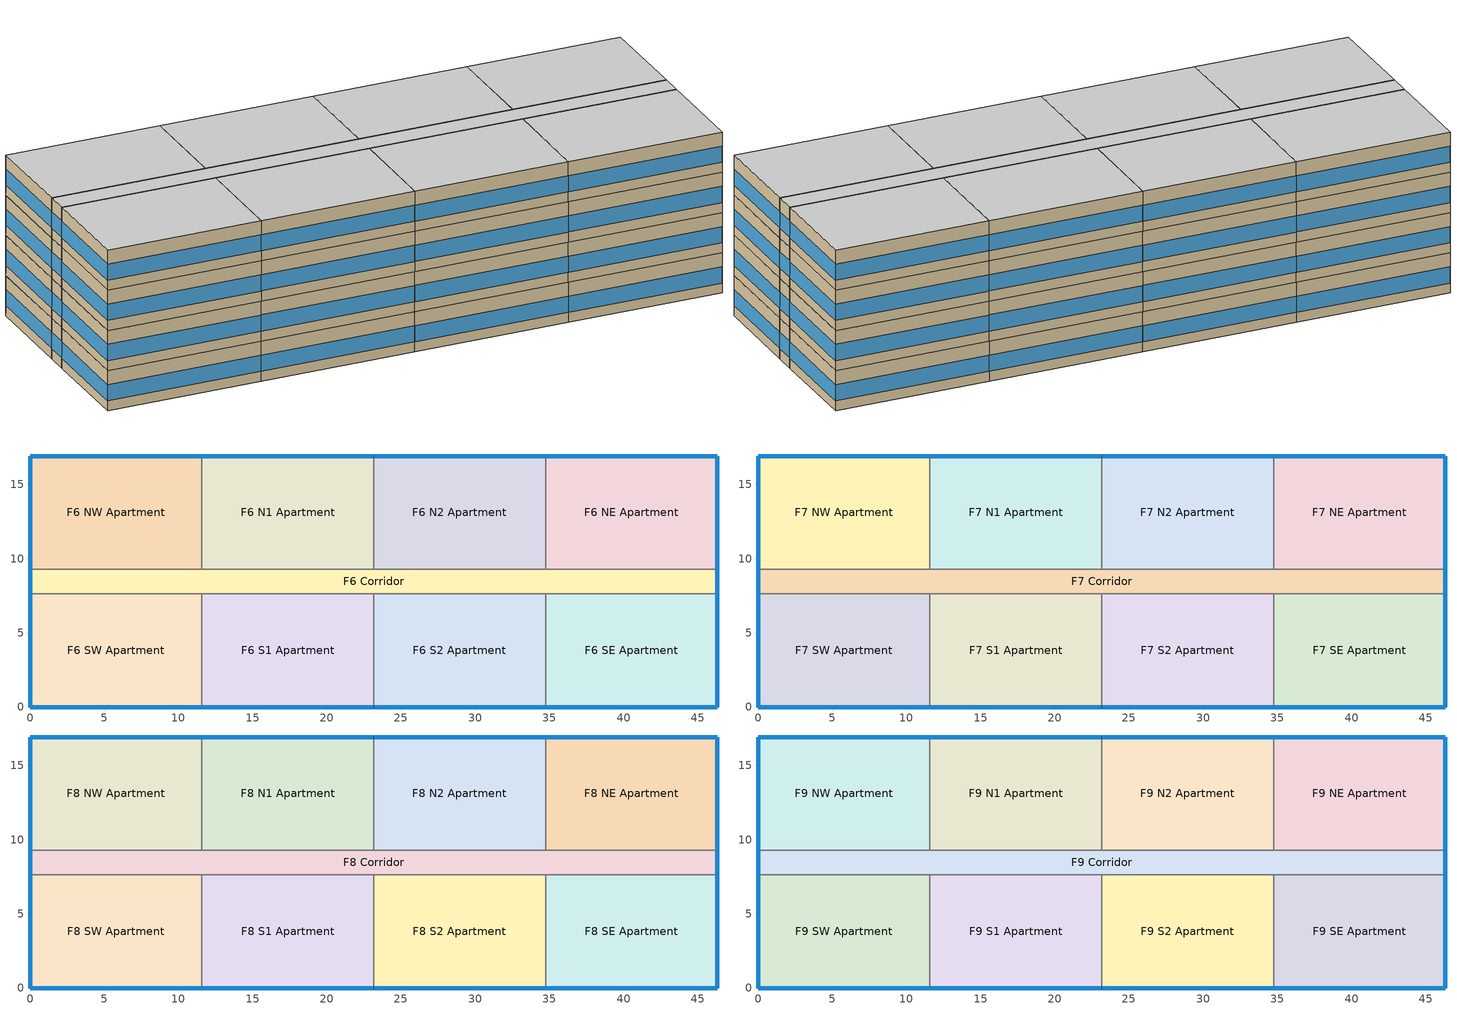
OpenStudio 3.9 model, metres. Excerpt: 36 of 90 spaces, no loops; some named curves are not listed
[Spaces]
F6 S2 Apartment
 floor to M S2 Apartment: 34.75,7.62 34.75,0 23.16,0 23.16,7.62 z15.24
 wall outside: 23.16,0 34.75,0 z15.24:18.29
 wall to F6 Corridor: 34.75,7.62 23.16,7.62 z15.24:18.29
 wall to F6 S1 Apartment: 23.16,7.62 23.16,0 z15.24:18.29
 wall to F6 SE Apartment: 34.75,0 34.75,7.62 z15.24:18.29
 window (BTAP-Ext-FixedWindow:U=0.220 SHGC=0.500): 23.19,0 34.72,0 z16:17.23
F6 NE Apartment
 floor to M NE Apartment: 46.33,16.92 46.33,9.3 34.75,9.3 34.75,16.92 z15.24
 wall outside: 46.33,9.3 46.33,16.92 34.75,16.92 z15.24:18.29
 wall to F6 N2 Apartment: 34.75,16.92 34.75,9.3 z15.24:18.29
 wall to F6 Corridor: 34.75,9.3 46.33,9.3 z15.24:18.29
 window (BTAP-Ext-FixedWindow:U=0.220 SHGC=0.500): 46.33,9.32 46.33,16.89 / 46.3,16.92 34.77,16.92 z16:17.23
F6 S1 Apartment
 floor to M S1 Apartment: 23.16,7.62 23.16,0 11.58,0 11.58,7.62 z15.24
 wall outside: 11.58,0 23.16,0 z15.24:18.29
 wall to F6 SW Apartment: 11.58,7.62 11.58,0 z15.24:18.29
 wall to F6 Corridor: 23.16,7.62 11.58,7.62 z15.24:18.29
 window (BTAP-Ext-FixedWindow:U=0.220 SHGC=0.500): 11.61,0 23.14,0 z16:17.23
F6 Corridor
 floor to M Corridor: 46.33,9.3 46.33,7.62 0,7.62 0,9.3 z15.24
 wall outside: 46.33,7.62 46.33,9.3 / 0,9.3 0,7.62 z15.24:18.29
 wall to F6 N1 Apartment: 23.16,9.3 11.58,9.3 z15.24:18.29
 wall to F6 SE Apartment: 34.75,7.62 46.33,7.62 z15.24:18.29
 wall to F6 SW Apartment: 0,7.62 11.58,7.62 z15.24:18.29
 wall to F6 N2 Apartment: 34.75,9.3 23.16,9.3 z15.24:18.29
 wall to F6 NW Apartment: 11.58,9.3 0,9.3 z15.24:18.29
 window (BTAP-Ext-FixedWindow:U=0.220 SHGC=0.500): 46.33,7.65 46.33,9.27 / 0,9.27 0,7.65 z16:17.26
F6 SE Apartment
 floor to M SE Apartment: 46.33,7.62 46.33,0 34.75,0 34.75,7.62 z15.24
 wall outside: 34.75,0 46.33,0 46.33,7.62 z15.24:18.29
 window (BTAP-Ext-FixedWindow:U=0.220 SHGC=0.500): 46.33,0.03 46.33,7.59 / 34.77,0 46.3,0 z16:17.23
F6 N1 Apartment
 floor to M N1 Apartment: 23.16,16.92 23.16,9.3 11.58,9.3 11.58,16.92 z15.24
 wall outside: 23.16,16.92 11.58,16.92 z15.24:18.29
 wall to F6 N2 Apartment: 23.16,9.3 23.16,16.92 z15.24:18.29
 wall to F6 NW Apartment: 11.58,16.92 11.58,9.3 z15.24:18.29
 window (BTAP-Ext-FixedWindow:U=0.220 SHGC=0.500): 23.14,16.92 11.61,16.92 z16:17.23
F6 NW Apartment
 floor to M NW Apartment: 11.58,16.92 11.58,9.3 0,9.3 0,16.92 z15.24
 wall outside: 11.58,16.92 0,16.92 0,9.3 z15.24:18.29
 window (BTAP-Ext-FixedWindow:U=0.220 SHGC=0.500): 11.56,16.92 0.03,16.92 / 0,16.89 0,9.32 z16:17.23
F6 N2 Apartment
 floor to M N2 Apartment: 34.75,16.92 34.75,9.3 23.16,9.3 23.16,16.92 z15.24
 wall outside: 34.75,16.92 23.16,16.92 z15.24:18.29
 window (BTAP-Ext-FixedWindow:U=0.220 SHGC=0.500): 34.72,16.92 23.19,16.92 z16:17.23
F6 SW Apartment
 floor to M SW Apartment: 11.58,7.62 11.58,0 0,0 0,7.62 z15.24
 wall outside: 0,7.62 0,0 11.58,0 z15.24:18.29
 window (BTAP-Ext-FixedWindow:U=0.220 SHGC=0.500): 0.03,0 11.56,0 / 0,7.59 0,0.03 z16:17.23
F7 SE Apartment
 floor to F6 SE Apartment: 46.33,7.62 46.33,0 34.75,0 34.75,7.62 z18.29
 wall outside: 34.75,0 46.33,0 46.33,7.62 z18.29:21.33
 wall to F7 S2 Apartment: 34.75,7.62 34.75,0 z18.29:21.33
 wall to F7 Corridor: 46.33,7.62 34.75,7.62 z18.29:21.33
 window (BTAP-Ext-FixedWindow:U=0.220 SHGC=0.500): 46.33,0.03 46.33,7.59 z19.05:20.28; 34.77,0 46.3,0 z19.05:20.27
F7 N2 Apartment
 floor to F6 N2 Apartment: 34.75,16.92 34.75,9.3 23.16,9.3 23.16,16.92 z18.29
 wall outside: 34.75,16.92 23.16,16.92 z18.29:21.33
 wall to F7 Corridor: 23.16,9.3 34.75,9.3 z18.29:21.33
 wall to F7 NE Apartment: 34.75,9.3 34.75,16.92 z18.29:21.33
 wall to F7 N1 Apartment: 23.16,16.92 23.16,9.3 z18.29:21.33
 window (BTAP-Ext-FixedWindow:U=0.220 SHGC=0.500): 34.72,16.92 23.19,16.92 z19.05:20.27
F7 NE Apartment
 floor to F6 NE Apartment: 46.33,16.92 46.33,9.3 34.75,9.3 34.75,16.92 z18.29
 wall outside: 46.33,9.3 46.33,16.92 34.75,16.92 z18.29:21.33
 wall to F7 Corridor: 34.75,9.3 46.33,9.3 z18.29:21.33
 window (BTAP-Ext-FixedWindow:U=0.220 SHGC=0.500): 46.33,9.32 46.33,16.89 z19.05:20.28; 46.3,16.92 34.77,16.92 z19.05:20.27
F7 S2 Apartment
 floor to F6 S2 Apartment: 34.75,7.62 34.75,0 23.16,0 23.16,7.62 z18.29
 wall outside: 23.16,0 34.75,0 z18.29:21.33
 wall to F7 Corridor: 34.75,7.62 23.16,7.62 z18.29:21.33
 wall to F7 S1 Apartment: 23.16,7.62 23.16,0 z18.29:21.33
 window (BTAP-Ext-FixedWindow:U=0.220 SHGC=0.500): 23.19,0 34.72,0 z19.05:20.27
F7 NW Apartment
 floor to F6 NW Apartment: 11.58,16.92 11.58,9.3 0,9.3 0,16.92 z18.29
 wall outside: 11.58,16.92 0,16.92 0,9.3 z18.29:21.33
 wall to F7 Corridor: 0,9.3 11.58,9.3 z18.29:21.33
 wall to F7 N1 Apartment: 11.58,9.3 11.58,16.92 z18.29:21.33
 window (BTAP-Ext-FixedWindow:U=0.220 SHGC=0.500): 11.56,16.92 0.03,16.92 z19.05:20.27; 0,16.89 0,9.32 z19.05:20.28
F7 N1 Apartment
 floor to F6 N1 Apartment: 23.16,16.92 23.16,9.3 11.58,9.3 11.58,16.92 z18.29
 wall outside: 23.16,16.92 11.58,16.92 z18.29:21.33
 wall to F7 Corridor: 11.58,9.3 23.16,9.3 z18.29:21.33
 window (BTAP-Ext-FixedWindow:U=0.220 SHGC=0.500): 23.14,16.92 11.61,16.92 z19.05:20.27
F7 S1 Apartment
 floor to F6 S1 Apartment: 23.16,7.62 23.16,0 11.58,0 11.58,7.62 z18.29
 wall outside: 11.58,0 23.16,0 z18.29:21.33
 wall to F7 Corridor: 23.16,7.62 11.58,7.62 z18.29:21.33
 wall to F7 SW Apartment: 11.58,7.62 11.58,0 z18.29:21.33
 window (BTAP-Ext-FixedWindow:U=0.220 SHGC=0.500): 11.61,0 23.14,0 z19.05:20.27
F7 Corridor
 floor to F6 Corridor: 46.33,9.3 46.33,7.62 0,7.62 0,9.3 z18.29
 wall outside: 0,9.3 0,7.62 / 46.33,7.62 46.33,9.3 z18.29:21.33
 wall to F7 SW Apartment: 0,7.62 11.58,7.62 z18.29:21.33
 window (BTAP-Ext-FixedWindow:U=0.220 SHGC=0.500): 46.33,7.65 46.33,9.27 / 0,9.27 0,7.65 z19.05:20.31
F7 SW Apartment
 floor to F6 SW Apartment: 11.58,7.62 11.58,0 0,0 0,7.62 z18.29
 wall outside: 0,7.62 0,0 11.58,0 z18.29:21.33
 window (BTAP-Ext-FixedWindow:U=0.220 SHGC=0.500): 0.03,0 11.56,0 z19.05:20.27; 0,7.59 0,0.03 z19.05:20.28
F8 SW Apartment
 floor to F7 SW Apartment: 11.58,7.62 11.58,0 0,0 0,7.62 z21.33
 wall outside: 0,7.62 0,0 11.58,0 z21.33:24.38
 wall to F8 Corridor: 11.58,7.62 0,7.62 z21.33:24.38
 wall to F8 S1 Apartment: 11.58,0 11.58,7.62 z21.33:24.38
 window (BTAP-Ext-FixedWindow:U=0.220 SHGC=0.500): 0.03,0 11.56,0 / 0,7.59 0,0.03 z22.1:23.32
F8 N1 Apartment
 floor to F7 N1 Apartment: 23.16,16.92 23.16,9.3 11.58,9.3 11.58,16.92 z21.33
 wall outside: 23.16,16.92 11.58,16.92 z21.33:24.38
 wall to F8 NW Apartment: 11.58,16.92 11.58,9.3 z21.33:24.38
 wall to F8 Corridor: 11.58,9.3 23.16,9.3 z21.33:24.38
 wall to F8 N2 Apartment: 23.16,9.3 23.16,16.92 z21.33:24.38
 window (BTAP-Ext-FixedWindow:U=0.220 SHGC=0.500): 23.14,16.92 11.61,16.92 z22.1:23.32
F8 N2 Apartment
 floor to F7 N2 Apartment: 34.75,16.92 34.75,9.3 23.16,9.3 23.16,16.92 z21.33
 wall outside: 34.75,16.92 23.16,16.92 z21.33:24.38
 wall to F8 Corridor: 23.16,9.3 34.75,9.3 z21.33:24.38
 wall to F8 NE Apartment: 34.75,9.3 34.75,16.92 z21.33:24.38
 window (BTAP-Ext-FixedWindow:U=0.220 SHGC=0.500): 34.72,16.92 23.19,16.92 z22.1:23.32
F8 Corridor
 floor to F7 Corridor: 46.33,9.3 46.33,7.62 0,7.62 0,9.3 z21.33
 wall outside: 46.33,7.62 46.33,9.3 / 0,9.3 0,7.62 z21.33:24.38
 wall to F8 S1 Apartment: 11.58,7.62 23.16,7.62 z21.33:24.38
 wall to F8 SE Apartment: 34.75,7.62 46.33,7.62 z21.33:24.38
 wall to F8 NE Apartment: 46.33,9.3 34.75,9.3 z21.33:24.38
 wall to F8 NW Apartment: 11.58,9.3 0,9.3 z21.33:24.38
 wall to F8 S2 Apartment: 23.16,7.62 34.75,7.62 z21.33:24.38
 window (BTAP-Ext-FixedWindow:U=0.220 SHGC=0.500): 46.33,7.65 46.33,9.27 / 0,9.27 0,7.65 z22.1:23.35
F8 S1 Apartment
 floor to F7 S1 Apartment: 23.16,7.62 23.16,0 11.58,0 11.58,7.62 z21.33
 wall outside: 11.58,0 23.16,0 z21.33:24.38
 wall to F8 S2 Apartment: 23.16,0 23.16,7.62 z21.33:24.38
 window (BTAP-Ext-FixedWindow:U=0.220 SHGC=0.500): 11.61,0 23.14,0 z22.1:23.32
F8 S2 Apartment
 floor to F7 S2 Apartment: 34.75,7.62 34.75,0 23.16,0 23.16,7.62 z21.33
 wall outside: 23.16,0 34.75,0 z21.33:24.38
 wall to F8 SE Apartment: 34.75,0 34.75,7.62 z21.33:24.38
 window (BTAP-Ext-FixedWindow:U=0.220 SHGC=0.500): 23.19,0 34.72,0 z22.1:23.32
F8 SE Apartment
 floor to F7 SE Apartment: 46.33,7.62 46.33,0 34.75,0 34.75,7.62 z21.33
 wall outside: 34.75,0 46.33,0 46.33,7.62 z21.33:24.38
 window (BTAP-Ext-FixedWindow:U=0.220 SHGC=0.500): 46.33,0.03 46.33,7.59 / 34.77,0 46.3,0 z22.1:23.32
F8 NW Apartment
 floor to F7 NW Apartment: 11.58,16.92 11.58,9.3 0,9.3 0,16.92 z21.33
 wall outside: 11.58,16.92 0,16.92 0,9.3 z21.33:24.38
 window (BTAP-Ext-FixedWindow:U=0.220 SHGC=0.500): 11.56,16.92 0.03,16.92 / 0,16.89 0,9.32 z22.1:23.32
F8 NE Apartment
 floor to F7 NE Apartment: 46.33,16.92 46.33,9.3 34.75,9.3 34.75,16.92 z21.33
 wall outside: 46.33,9.3 46.33,16.92 34.75,16.92 z21.33:24.38
 window (BTAP-Ext-FixedWindow:U=0.220 SHGC=0.500): 46.33,9.32 46.33,16.89 / 46.3,16.92 34.77,16.92 z22.1:23.32
F9 SE Apartment
 floor to F8 SE Apartment: 46.33,7.62 46.33,0 34.75,0 34.75,7.62 z24.38
 wall outside: 34.75,0 46.33,0 46.33,7.62 z24.38:27.43
 wall to F9 S2 Apartment: 34.75,7.62 34.75,0 z24.38:27.43
 wall to F9 Corridor: 46.33,7.62 34.75,7.62 z24.38:27.43
 window (BTAP-Ext-FixedWindow:U=0.220 SHGC=0.500): 46.33,0.03 46.33,7.59 / 34.77,0 46.3,0 z25.14:26.37
 ceiling to T SE Apartment: 46.33,0 46.33,7.62 34.75,7.62 34.75,0 z27.43
F9 N2 Apartment
 floor to F8 N2 Apartment: 34.75,16.92 34.75,9.3 23.16,9.3 23.16,16.92 z24.38
 wall outside: 34.75,16.92 23.16,16.92 z24.38:27.43
 wall to F9 NE Apartment: 34.75,9.3 34.75,16.92 z24.38:27.43
 wall to F9 Corridor: 23.16,9.3 34.75,9.3 z24.38:27.43
 wall to F9 N1 Apartment: 23.16,16.92 23.16,9.3 z24.38:27.43
 window (BTAP-Ext-FixedWindow:U=0.220 SHGC=0.500): 34.72,16.92 23.19,16.92 z25.14:26.37
 ceiling to T N2 Apartment: 34.75,9.3 34.75,16.92 23.16,16.92 23.16,9.3 z27.43
F9 SW Apartment
 floor to F8 SW Apartment: 11.58,7.62 11.58,0 0,0 0,7.62 z24.38
 wall outside: 0,7.62 0,0 11.58,0 z24.38:27.43
 wall to F9 Corridor: 11.58,7.62 0,7.62 z24.38:27.43
 wall to F9 S1 Apartment: 11.58,0 11.58,7.62 z24.38:27.43
 window (BTAP-Ext-FixedWindow:U=0.220 SHGC=0.500): 0.03,0 11.56,0 / 0,7.59 0,0.03 z25.14:26.37
 ceiling to T SW Apartment: 11.58,0 11.58,7.62 0,7.62 0,0 z27.43
F9 Corridor
 floor to F8 Corridor: 46.33,9.3 46.33,7.62 0,7.62 0,9.3 z24.38
 wall outside: 0,9.3 0,7.62 / 46.33,7.62 46.33,9.3 z24.38:27.43
 wall to F9 NE Apartment: 46.33,9.3 34.75,9.3 z24.38:27.43
 wall to F9 NW Apartment: 11.58,9.3 0,9.3 z24.38:27.43
 wall to F9 S1 Apartment: 11.58,7.62 23.16,7.62 z24.38:27.43
 wall to F9 N1 Apartment: 23.16,9.3 11.58,9.3 z24.38:27.43
 wall to F9 S2 Apartment: 23.16,7.62 34.75,7.62 z24.38:27.43
 window (BTAP-Ext-FixedWindow:U=0.220 SHGC=0.500): 46.33,7.65 46.33,9.27 / 0,9.27 0,7.65 z25.14:26.4
 ceiling to T Corridor: 46.33,7.62 46.33,9.3 0,9.3 0,7.62 z27.43
F9 NE Apartment
 floor to F8 NE Apartment: 46.33,16.92 46.33,9.3 34.75,9.3 34.75,16.92 z24.38
 wall outside: 46.33,9.3 46.33,16.92 34.75,16.92 z24.38:27.43
 window (BTAP-Ext-FixedWindow:U=0.220 SHGC=0.500): 46.33,9.32 46.33,16.89 / 46.3,16.92 34.77,16.92 z25.14:26.37
 ceiling to T NE Apartment: 46.33,9.3 46.33,16.92 34.75,16.92 34.75,9.3 z27.43
F9 S1 Apartment
 floor to F8 S1 Apartment: 23.16,7.62 23.16,0 11.58,0 11.58,7.62 z24.38
 wall outside: 11.58,0 23.16,0 z24.38:27.43
 wall to F9 S2 Apartment: 23.16,0 23.16,7.62 z24.38:27.43
 window (BTAP-Ext-FixedWindow:U=0.220 SHGC=0.500): 11.61,0 23.14,0 z25.14:26.37
 ceiling to T S1 Apartment: 23.16,0 23.16,7.62 11.58,7.62 11.58,0 z27.43
F9 S2 Apartment
 floor to F8 S2 Apartment: 34.75,7.62 34.75,0 23.16,0 23.16,7.62 z24.38
 wall outside: 23.16,0 34.75,0 z24.38:27.43
 window (BTAP-Ext-FixedWindow:U=0.220 SHGC=0.500): 23.19,0 34.72,0 z25.14:26.37
 ceiling to T S2 Apartment: 34.75,0 34.75,7.62 23.16,7.62 23.16,0 z27.43
F9 NW Apartment
 floor to F8 NW Apartment: 11.58,16.92 11.58,9.3 0,9.3 0,16.92 z24.38
 wall outside: 11.58,16.92 0,16.92 0,9.3 z24.38:27.43
 wall to F9 N1 Apartment: 11.58,9.3 11.58,16.92 z24.38:27.43
 window (BTAP-Ext-FixedWindow:U=0.220 SHGC=0.500): 11.56,16.92 0.03,16.92 / 0,16.89 0,9.32 z25.14:26.37
 ceiling to T NW Apartment: 11.58,9.3 11.58,16.92 0,16.92 0,9.3 z27.43
F9 N1 Apartment
 floor to F8 N1 Apartment: 23.16,16.92 23.16,9.3 11.58,9.3 11.58,16.92 z24.38
 wall outside: 23.16,16.92 11.58,16.92 z24.38:27.43
 window (BTAP-Ext-FixedWindow:U=0.220 SHGC=0.500): 23.14,16.92 11.61,16.92 z25.14:26.37
 ceiling to T N1 Apartment: 23.16,9.3 23.16,16.92 11.58,16.92 11.58,9.3 z27.43
[Site]
Toronto Intl AP_ON_CAN: Latitude {deg}=43.68; Longitude {deg}=-79.63; Time Zone {hr}=-5; Elevation {m}=173.4; Terrain=City
[Building]
HighriseApartment: North Axis {deg}=45; Default Construction Set=BTAP-Mass at hdd = 3890.0; Standards Number of Stories=10; Standards Number of Above Ground Stories=10; Standards Template=NECB2017; Standards Building Type=HighriseApartment
[Site:WaterMainsTemperature]
Calculation Method=Correlation; Annual Average Outdoor Air Temperature {C}=9.06667; Maximum Difference In Monthly Average Outdoor Air Temperatures {deltaC}=25.2
[Site:GroundTemperature:BuildingSurface]
19.527, 19.502, 19.536, 19.598, 20.002, 21.64, 22.225, 22.375, 21.449, 20.121, 19.802, 19.633
[ClimateZones]
Climate Zone Institution Name 1=ASHRAE; Climate Zone Document Name 1=ANSI/ASHRAE Standard 169; Climate Zone Document Year 1=2006; Climate Zone Value 1=5A
[SizingPeriod:DesignDay] Barometric Pressure {Pa}=99259; Rain Indicator=No; Snow Indicator=No; Day of Month=21; Daylight Saving Time Indicator=No; Humidity Condition Type=Wetbulb; Dry-Bulb Temperature Range Modifier Type=DefaultMultipliers
Name | Maximum Dry-Bulb Temperature {C} | Daily Dry-Bulb Temperature Range {deltaC} | Wind Speed {m/s} | Wind Direction {deg} | Month | Day Type | Wetbulb or DewPoint at Maximum Dry-Bulb {C} | Solar Model Indicator | ASHRAE Clear Sky Optical Depth for Beam Irradiance | ASHRAE Clear Sky Optical Depth for Diffuse Irradiance | Sky Clearness
Toronto Intl AP Ann Clg .4% Condns DB=>MWB | 31.5 | 9.5 | 6 | 270 | 7 | SummerDesignDay | 22.4 | ASHRAETau | 0.426 | 2.27
Toronto Intl AP Ann Clg .4% Condns WB=>MDB | 29.2 | 9.5 | 6 | 270 | 7 | SummerDesignDay | 23.8 | ASHRAETau | 0.426 | 2.27
Toronto Intl AP Ann Htg 99.6% Condns DB | -18.5 | 0 | 5.3 | 0 | 1 | WinterDesignDay | -18.5 | ASHRAEClearSky |  |  | 0
[Site:GroundTemperature:Shallow]
-2.3, -0.2, 4, 8, 15.4, 19.4, 20.5, 18.5, 13.9, 8.1, 2.5, -1.3
[Site:GroundTemperature:Deep]
3.7, 3.3, 4.4, 5.9, 9.7, 12.5, 14.4, 14.8, 13.7, 11.3, 8.3, 5.6
[Site:GroundTemperature:FCfactorMethod]
January Ground Temperature {C}=10.8; February Ground Temperature {C}=4; March Ground Temperature {C}=-2.5; April Ground Temperature {C}=-2.7; May Ground Temperature {C}=-3.6; June Ground Temperature {C}=0.4; July Ground Temperature {C}=7.7; August Ground Temperature {C}=14.6; September Ground Temperature {C}=19.4; October Ground Temperature {C}=21.6; November Ground Temperature {C}=20.9; December Ground Temperature {C}=18.2
[Material:NoMass] Roughness=Smooth; Thermal Absorptance=0.9; Solar Absorptance=0.7
Name | Thermal Resistance {m2-K/W} | Visible Absorptance
Typical Carpet Pad; Typical Carpet Pad 1 | 0.21648 | 0.8
Typical Insulation 1 | 5.91238 | 0.7
Typical Insulation 2 | 3.32618 | 0.7
Typical Insulation 3 | 6.17282 | 0.7
Typical Carpet Pad 2 | 1.25503 | 0.8
Typical Carpet Pad 3 | 1.69459 | 0.8
Typical Carpet Pad 4 | 4.69593 | 0.8
Typical Insulation 4 | 0.526298 | 0.7
Typical Insulation 5 | 0.526316 | 0.7
[Material]
Name | Roughness | Thickness {m} | Conductivity {W/m-K} | Density {kg/m3} | Specific Heat {J/kg-K} | Thermal Absorptance | Solar Absorptance | Visible Absorptance
G05 25mm wood | MediumSmooth | 0.0254 | 0.15 | 608 | 1630 | 0.9 | 0.5 | 0.5
100mm Normalweight concrete floor 1 | MediumSmooth | 0.1016 | 2.31 | 2322 | 832
G01 13mm gypsum board 1 | Smooth | 0.0127 | 0.16 | 800 | 1090 | 0.9 | 0.7 | 0.5
4 in. Normalweight Concrete Floor 1 | MediumRough | 0.1016 | 2.31 | 2322 | 832 | 0.9 | 0.7 | 0.7
1IN Stucco 1 | Smooth | 0.0253 | 0.6918 | 1858 | 837 | 0.9 | 0.7 | 0.92
8IN CONCRETE HW RefBldg 1 | Rough | 0.2032 | 1.311 | 2240 | 836.8 | 0.9 | 0.7 | 0.7
1/2IN Gypsum 1 | Smooth | 0.0127 | 0.16 | 784.9 | 830 | 0.9 | 0.4 | 0.4
Metal Roof Surface 1; F08 Metal surface 1 | Smooth | 0.0008 | 45.28 | 7824 | 500 | 0.9 | 0.7 | 0.7
6 in. Normalweight Concrete Floor 1; 6 in. Normalweight Concrete Floor 2; 6 in. Normalweight Concrete Floor 3 | MediumRough | 0.1524 | 2.31 | 2322 | 832 | 0.9 | 0.7 | 0.7
[Construction]
BTAP-Int-Partition; BTAP-Int-Door: G05 25mm wood
BTAP-Int-Floor: 100mm Normalweight concrete floor 1, Typical Carpet Pad
BTAP-Int-Wall: G01 13mm gypsum board 1, G01 13mm gypsum board 1
BTAP-Int-Ceiling: Typical Carpet Pad, 100mm Normalweight concrete floor 1
BTAP-Int-Window: SimpleGlazing
BTAP-Ext-Floor-Mass:U-0.162: Typical Insulation 1, 4 in. Normalweight Concrete Floor 1, Typical Carpet Pad 1
BTAP-Ext-Wall-Mass:U-0.278: 1IN Stucco 1, 8IN CONCRETE HW RefBldg 1, Typical Insulation 2, 1/2IN Gypsum 1
BTAP-Ext-Roof-Metal:U-0.162: Metal Roof Surface 1, Typical Insulation 3
BTAP-Grnd-Floor-Mass:U-0.757: 6 in. Normalweight Concrete Floor 1, Typical Carpet Pad 2
BTAP-Grnd-Wall-Mass:U-0.568: 6 in. Normalweight Concrete Floor 2, Typical Carpet Pad 3
BTAP-Grnd-Roof-Mass:U-0.21: 6 in. Normalweight Concrete Floor 3, Typical Carpet Pad 4
BTAP-Ext-FixedWindow:U=0.220 SHGC=0.500: SimpleGlazing:U=0.220 SHGC=0.500
BTAP-Ext-FixedWindow:U=0.220 SHGC=0.600: SimpleGlazing:U=0.220 SHGC=0.600
BTAP-Ext-Door:U-1.9: F08 Metal surface 1, Typical Insulation 4
BTAP-Ext-GlassDoors:U=0.190 SHGC=0.600; BTAP-Ext-Skylights:U=0.190 SHGC=0.600; BTAP-Ext-DaylightDomes:U=0.190 SHGC=0.600; BTAP-Ext-DaylightDiffuser:U=0.190 SHGC=0.600: SimpleGlazing:U=0.190 SHGC=0.600
BTAP-Ext-OverHeadDoor:U-1.9: Typical Insulation 5
[DefaultConstructionSet]
BTAP-Mass at hdd = 3890.0: Default Exterior Surface Constructions=BTAP-Mass at hdd = 3890.0; Default Interior Surface Constructions=Default Surface Constructions 2; Default Ground Contact Surface Constructions=BTAP-Mass at hdd = 3890.0 1; Default Exterior SubSurface Constructions=BTAP-Mass at hdd = 3890.0; Default Interior SubSurface Constructions=Default Sub Surface Constructions 2; Interior Partition Construction=BTAP-Int-Partition
[DefaultSurfaceConstructions]
Name | Floor Construction | Wall Construction | Roof Ceiling Construction
Default Surface Constructions 2 | BTAP-Int-Floor | BTAP-Int-Wall | BTAP-Int-Ceiling
BTAP-Mass at hdd = 3890.0 | BTAP-Ext-Floor-Mass:U-0.162 | BTAP-Ext-Wall-Mass:U-0.278 | BTAP-Ext-Roof-Metal:U-0.162
BTAP-Mass at hdd = 3890.0 1 | BTAP-Grnd-Floor-Mass:U-0.757 | BTAP-Grnd-Wall-Mass:U-0.568 | BTAP-Grnd-Roof-Mass:U-0.21
[DefaultSubSurfaceConstructions]
Name | Fixed Window Construction | Operable Window Construction | Door Construction | Glass Door Construction | Overhead Door Construction | Skylight Construction | Tubular Daylight Dome Construction | Tubular Daylight Diffuser Construction
Default Sub Surface Constructions 2 | BTAP-Int-Window | BTAP-Int-Window | BTAP-Int-Door
BTAP-Mass at hdd = 3890.0 | BTAP-Ext-FixedWindow:U=0.220 SHGC=0.500 | BTAP-Ext-FixedWindow:U=0.220 SHGC=0.600 | BTAP-Ext-Door:U-1.9 | BTAP-Ext-GlassDoors:U=0.190 SHGC=0.600 | BTAP-Ext-OverHeadDoor:U-1.9 | BTAP-Ext-Skylights:U=0.190 SHGC=0.600 | BTAP-Ext-DaylightDomes:U=0.190 SHGC=0.600 | BTAP-Ext-DaylightDiffuser:U=0.190 SHGC=0.600
[WindowMaterial:SimpleGlazingSystem] Visible Transmittance=0.21
Name | U-Factor {W/m2-K} | Solar Heat Gain Coefficient
SimpleGlazing; SimpleGlazing:U=0.220 SHGC=0.600 | 2.2 | 0.6
SimpleGlazing:U=0.220 SHGC=0.500 | 2.2 | 0.5
SimpleGlazing:U=0.190 SHGC=0.600 | 1.9 | 0.6
[Space] Part of Total Floor Area=Yes; Volume {m3}=Autocalculate
Name | Space Type | Building Story | Thermal Zone
F8 SE Apartment | Space Function Dwelling units general | Building Story 8 | DU_BT=Space Function_ST=Dwelling units general_FL=Building Story 8_SCHG 5
F8 SW Apartment | Space Function Dwelling units general | Building Story 8 | DU_BT=Space Function_ST=Dwelling units general_FL=Building Story 8_SCHG 3
F6 NE Apartment | Space Function Dwelling units general | Building Story 6 | DU_BT=Space Function_ST=Dwelling units general_FL=Building Story 6_SCHG 5
F9 SE Apartment | Space Function Dwelling units general | Building Story 9 | DU_BT=Space Function_ST=Dwelling units general_FL=Building Story 9_SCHG 5
F6 S1 Apartment | Space Function Dwelling units general | Building Story 6 | DU_BT=Space Function_ST=Dwelling units general_FL=Building Story 6_SCHG 6
F7 S1 Apartment | Space Function Dwelling units general | Building Story 7 | DU_BT=Space Function_ST=Dwelling units general_FL=Building Story 7_SCHG 5
F7 SE Apartment | Space Function Dwelling units general | Building Story 7 | DU_BT=Space Function_ST=Dwelling units general_FL=Building Story 7_SCHG 2
F6 SE Apartment | Space Function Dwelling units general | Building Story 6 | DU_BT=Space Function_ST=Dwelling units general_FL=Building Story 6_SCHG 4
F7 NW Apartment | Space Function Dwelling units general | Building Story 7 | DU_BT=Space Function_ST=Dwelling units general_FL=Building Story 7_SCHG 4
F7 N2 Apartment | Space Function Dwelling units general | Building Story 7 | DU_BT=Space Function_ST=Dwelling units general_FL=Building Story 7_SCHG 7
F7 SW Apartment | Space Function Dwelling units general | Building Story 7 | DU_BT=Space Function_ST=Dwelling units general_FL=Building Story 7_SCHG 1
F8 N1 Apartment | Space Function Dwelling units general | Building Story 8 | DU_BT=Space Function_ST=Dwelling units general_FL=Building Story 8_SCHG 7
F7 NE Apartment | Space Function Dwelling units general | Building Story 7 | DU_BT=Space Function_ST=Dwelling units general_FL=Building Story 7_SCHG
F8 N2 Apartment | Space Function Dwelling units general | Building Story 8 | DU_BT=Space Function_ST=Dwelling units general_FL=Building Story 8_SCHG 4
F9 S1 Apartment | Space Function Dwelling units general | Building Story 9 | DU_BT=Space Function_ST=Dwelling units general_FL=Building Story 9_SCHG 3
F6 S2 Apartment | Space Function Dwelling units general | Building Story 6 | DU_BT=Space Function_ST=Dwelling units general_FL=Building Story 6_SCHG 7
F9 NW Apartment | Space Function Dwelling units general | Building Story 9 | DU_BT=Space Function_ST=Dwelling units general_FL=Building Story 9_SCHG 6
F6 Corridor | Space Function Corridor/Transition area other-sch-G | Building Story 6 | WILD_ST=Corridor/Transition area other-sch-G_FL=Building Story 6_SCH=G
F7 S2 Apartment | Space Function Dwelling units general | Building Story 7 | DU_BT=Space Function_ST=Dwelling units general_FL=Building Story 7_SCHG 6
F9 NE Apartment | Space Function Dwelling units general | Building Story 9 | DU_BT=Space Function_ST=Dwelling units general_FL=Building Story 9_SCHG 4
F8 NE Apartment | Space Function Dwelling units general | Building Story 8 | DU_BT=Space Function_ST=Dwelling units general_FL=Building Story 8_SCHG 6
F9 N2 Apartment | Space Function Dwelling units general | Building Story 9 | DU_BT=Space Function_ST=Dwelling units general_FL=Building Story 9_SCHG 2
F9 S2 Apartment | Space Function Dwelling units general | Building Story 9 | DU_BT=Space Function_ST=Dwelling units general_FL=Building Story 9_SCHG 1
F8 Corridor | Space Function Corridor/Transition area other-sch-G | Building Story 8 | WILD_ST=Corridor/Transition area other-sch-G_FL=Building Story 8_SCH=G
F8 S1 Apartment | Space Function Dwelling units general | Building Story 8 | DU_BT=Space Function_ST=Dwelling units general_FL=Building Story 8_SCHG 2
F7 N1 Apartment | Space Function Dwelling units general | Building Story 7 | DU_BT=Space Function_ST=Dwelling units general_FL=Building Story 7_SCHG 3
F8 NW Apartment | Space Function Dwelling units general | Building Story 8 | DU_BT=Space Function_ST=Dwelling units general_FL=Building Story 8_SCHG 1
F9 N1 Apartment | Space Function Dwelling units general | Building Story 9 | DU_BT=Space Function_ST=Dwelling units general_FL=Building Story 9_SCHG
F6 N1 Apartment | Space Function Dwelling units general | Building Story 6 | DU_BT=Space Function_ST=Dwelling units general_FL=Building Story 6_SCHG 3
F8 S2 Apartment | Space Function Dwelling units general | Building Story 8 | DU_BT=Space Function_ST=Dwelling units general_FL=Building Story 8_SCHG
F6 N2 Apartment | Space Function Dwelling units general | Building Story 6 | DU_BT=Space Function_ST=Dwelling units general_FL=Building Story 6_SCHG 1
F9 SW Apartment | Space Function Dwelling units general | Building Story 9 | DU_BT=Space Function_ST=Dwelling units general_FL=Building Story 9_SCHG 7
F9 Corridor | Space Function Corridor/Transition area other-sch-G | Building Story 9 | WILD_ST=Corridor/Transition area other-sch-G_FL=Building Story 9_SCH=G
F6 NW Apartment | Space Function Dwelling units general | Building Story 6 | DU_BT=Space Function_ST=Dwelling units general_FL=Building Story 6_SCHG
F7 Corridor | Space Function Corridor/Transition area other-sch-G | Building Story 7 | WILD_ST=Corridor/Transition area other-sch-G_FL=Building Story 7_SCH=G
F6 SW Apartment | Space Function Dwelling units general | Building Story 6 | DU_BT=Space Function_ST=Dwelling units general_FL=Building Story 6_SCHG 2
[EvaporativeFluidCooler:SingleSpeed]
Central Tower: Design Air Flow Rate {m3/s}=autosize; Fan Power at Design Air Flow Rate {W}=autosize; Design Spray Water Flow Rate {m3/s}=0.002208; Performance Input Method=UFactorTimesAreaAndDesignWaterFlowRate; U-factor Times Area Value at Design Air Flow Rate {W/K}=autosize; Design Water Flow Rate {m3/s}=autosize; Capacity Control=FanCycling; Sizing Factor=1; Evaporation Loss Mode=SaturatedExit; Drift Loss Percent {percent}=0.008; Blowdown Calculation Mode=ConcentrationRatio; Blowdown Concentration Ratio=3
[BuildingStory]
Name | Nominal Z Coordinate {m}
Building Story 6 | 15.2393
Building Story 7 | 18.2871
Building Story 8 | 21.3349
Building Story 9 | 24.3828
[SpaceType] Standards Building Type=Space Function
Name | Default Schedule Set | Design Specification Outdoor Air Object | Standards Space Type
Space Function Corridor/Transition area other-sch-G | Space Function Corridor/Transition area other-sch-G Schedule Set | Space Function Corridor/Transition area other-sch-G Ventilation | Corridor/Transition area other-sch-G
Space Function Dwelling units general | Space Function Dwelling units general Schedule Set | Space Function Dwelling units general Ventilation | Dwelling units general
[People:Definition] Number of People Calculation Method=People/Area; Fraction Radiant=0.3
Name | People per Space Floor Area {person/m2}
Space Function Corridor/Transition area other-sch-G People Definition | 0.0100036
Space Function Dwelling units general People Definition | 0.0400145
[People] Work Efficiency Schedule=Work Efficiency Schedule; Clothing Insulation Schedule=Clothing Schedule; Air Velocity Schedule=Air Velocity Schedule; Multiplier=0.85
Name | People Definition | Space or SpaceType
Space Function Corridor/Transition area other-sch-G People | Space Function Corridor/Transition area other-sch-G People Definition | Space Function Corridor/Transition area other-sch-G
Space Function Dwelling units general People | Space Function Dwelling units general People Definition | Space Function Dwelling units general
[Lights:Definition] Design Level Calculation Method=Watts/Area; Fraction Radiant=0.2; Fraction Visible=0.6
Name | Watts per Space Floor Area {W/m2}
Space Function Corridor/Transition area other-sch-G Lights Definition - LED lighting | 5.68
Space Function Dwelling units general Lights Definition - LED lighting | 4
[Lights] Fraction Replaceable=1
Name | Lights Definition | Space or SpaceType
Space Function Corridor/Transition area other-sch-G Lights | Space Function Corridor/Transition area other-sch-G Lights Definition - LED lighting | Space Function Corridor/Transition area other-sch-G
Space Function Dwelling units general Lights | Space Function Dwelling units general Lights Definition - LED lighting | Space Function Dwelling units general
[DesignSpecification:OutdoorAir] Outdoor Air Method=Sum
Name | Outdoor Air Flow per Floor Area {m3/s-m2}
Space Function Corridor/Transition area other-sch-G Ventilation | 0.000254
Space Function Dwelling units general Ventilation | 0.0003048
[DefaultScheduleSet] Number of People Schedule=NECB-G-Occupancy; People Activity Level Schedule=NECB-Activity; Lighting Schedule=NECB-G-Lighting; Electric Equipment Schedule=NECB-G-Electric-Equipment
Space Function Corridor/Transition area other-sch-G Schedule Set; Space Function Dwelling units general Schedule Set
[ThermostatSetpoint:DualSetpoint] Heating Setpoint Temperature Schedule=NECB-G-Thermostat Setpoint-Heating; Cooling Setpoint Temperature Schedule=NECB-G-Thermostat Setpoint-Cooling
Space Function Dwelling units general Thermostat 164; Space Function Dwelling units general Thermostat 168; Space Function Dwelling units general Thermostat 169; Space Function Dwelling units general Thermostat 173; Space Function Dwelling units general Thermostat 174; Space Function Dwelling units general Thermostat 176; Space Function Dwelling units general Thermostat 177; Space Function Dwelling units general Thermostat 180; Space Function Dwelling units general Thermostat 181; Space Function Dwelling units general Thermostat 182; Space Function Dwelling units general Thermostat 187; Space Function Dwelling units general Thermostat 188; Space Function Dwelling units general Thermostat 190; Space Function Dwelling units general Thermostat 191; Space Function Dwelling units general Thermostat 192; Space Function Dwelling units general Thermostat 193; Space Function Dwelling units general Thermostat 196; Space Function Dwelling units general Thermostat 197; Space Function Dwelling units general Thermostat 199; Space Function Dwelling units general Thermostat 203; Space Function Dwelling units general Thermostat 204; Space Function Dwelling units general Thermostat 205; Space Function Dwelling units general Thermostat 207; Space Function Dwelling units general Thermostat 210; Space Function Dwelling units general Thermostat 215; Space Function Dwelling units general Thermostat 220; Space Function Dwelling units general Thermostat 224; Space Function Dwelling units general Thermostat 226; Space Function Dwelling units general Thermostat 227; Space Function Dwelling units general Thermostat 230; Space Function Dwelling units general Thermostat 231; Space Function Dwelling units general Thermostat 239; Space Function Corridor/Transition area other-sch-G Thermostat 23; Space Function Corridor/Transition area other-sch-G Thermostat 25; Space Function Corridor/Transition area other-sch-G Thermostat 26; Space Function Corridor/Transition area other-sch-G Thermostat 27
[ElectricEquipment:Definition]
Space Function Dwelling units general Elec Equip Definition: Design Level Calculation Method=Watts/Area; Watts per Space Floor Area {W/m2}=5.00182; Fraction Radiant=0.5
[ElectricEquipment]
Space Function Dwelling units general Elec Equip: Electric Equipment Definition=Space Function Dwelling units general Elec Equip Definition; Space or SpaceType=Space Function Dwelling units general; Multiplier=0.5
[SpaceInfiltration:DesignFlowRate] Schedule=Always On Discrete; Design Flow Rate Calculation Method=Flow/ExteriorArea; Flow per Exterior Surface Area {m3/s-m2}=0.000125; Constant Term Coefficient=0; Temperature Term Coefficient=0; Velocity Term Coefficient=0.224; Velocity Squared Term Coefficient=0
Name | Space or SpaceType
F6 Corridor Infiltration | F6 Corridor
F6 N1 Apartment Infiltration | F6 N1 Apartment
F6 N2 Apartment Infiltration | F6 N2 Apartment
F6 NE Apartment Infiltration | F6 NE Apartment
F6 NW Apartment Infiltration | F6 NW Apartment
F6 S1 Apartment Infiltration | F6 S1 Apartment
F6 S2 Apartment Infiltration | F6 S2 Apartment
F6 SE Apartment Infiltration | F6 SE Apartment
F6 SW Apartment Infiltration | F6 SW Apartment
F7 Corridor Infiltration | F7 Corridor
F7 N1 Apartment Infiltration | F7 N1 Apartment
F7 N2 Apartment Infiltration | F7 N2 Apartment
F7 NE Apartment Infiltration | F7 NE Apartment
F7 NW Apartment Infiltration | F7 NW Apartment
F7 S1 Apartment Infiltration | F7 S1 Apartment
F7 S2 Apartment Infiltration | F7 S2 Apartment
F7 SE Apartment Infiltration | F7 SE Apartment
F7 SW Apartment Infiltration | F7 SW Apartment
F8 Corridor Infiltration | F8 Corridor
F8 N1 Apartment Infiltration | F8 N1 Apartment
F8 N2 Apartment Infiltration | F8 N2 Apartment
F8 NE Apartment Infiltration | F8 NE Apartment
F8 NW Apartment Infiltration | F8 NW Apartment
F8 S1 Apartment Infiltration | F8 S1 Apartment
F8 S2 Apartment Infiltration | F8 S2 Apartment
F8 SE Apartment Infiltration | F8 SE Apartment
F8 SW Apartment Infiltration | F8 SW Apartment
F9 Corridor Infiltration | F9 Corridor
F9 N1 Apartment Infiltration | F9 N1 Apartment
F9 N2 Apartment Infiltration | F9 N2 Apartment
F9 NE Apartment Infiltration | F9 NE Apartment
F9 NW Apartment Infiltration | F9 NW Apartment
F9 S1 Apartment Infiltration | F9 S1 Apartment
F9 S2 Apartment Infiltration | F9 S2 Apartment
F9 SE Apartment Infiltration | F9 SE Apartment
F9 SW Apartment Infiltration | F9 SW Apartment
[ThermalZone] Use Ideal Air Loads=No
Name | Thermostat
DU_BT=Space Function_ST=Dwelling units general_FL=Building Story 6_SCHG | Space Function Dwelling units general Thermostat 164
DU_BT=Space Function_ST=Dwelling units general_FL=Building Story 8_SCHG | Space Function Dwelling units general Thermostat 168
DU_BT=Space Function_ST=Dwelling units general_FL=Building Story 9_SCHG | Space Function Dwelling units general Thermostat 169
DU_BT=Space Function_ST=Dwelling units general_FL=Building Story 8_SCHG 1 | Space Function Dwelling units general Thermostat 173
DU_BT=Space Function_ST=Dwelling units general_FL=Building Story 8_SCHG 2 | Space Function Dwelling units general Thermostat 174
DU_BT=Space Function_ST=Dwelling units general_FL=Building Story 6_SCHG 1 | Space Function Dwelling units general Thermostat 176
DU_BT=Space Function_ST=Dwelling units general_FL=Building Story 9_SCHG 1 | Space Function Dwelling units general Thermostat 177
DU_BT=Space Function_ST=Dwelling units general_FL=Building Story 9_SCHG 2 | Space Function Dwelling units general Thermostat 180
DU_BT=Space Function_ST=Dwelling units general_FL=Building Story 9_SCHG 3 | Space Function Dwelling units general Thermostat 181
DU_BT=Space Function_ST=Dwelling units general_FL=Building Story 7_SCHG | Space Function Dwelling units general Thermostat 182
DU_BT=Space Function_ST=Dwelling units general_FL=Building Story 7_SCHG 1 | Space Function Dwelling units general Thermostat 187
DU_BT=Space Function_ST=Dwelling units general_FL=Building Story 7_SCHG 2 | Space Function Dwelling units general Thermostat 188
DU_BT=Space Function_ST=Dwelling units general_FL=Building Story 7_SCHG 3 | Space Function Dwelling units general Thermostat 190
DU_BT=Space Function_ST=Dwelling units general_FL=Building Story 9_SCHG 4 | Space Function Dwelling units general Thermostat 191
DU_BT=Space Function_ST=Dwelling units general_FL=Building Story 6_SCHG 2 | Space Function Dwelling units general Thermostat 192
DU_BT=Space Function_ST=Dwelling units general_FL=Building Story 6_SCHG 3 | Space Function Dwelling units general Thermostat 193
DU_BT=Space Function_ST=Dwelling units general_FL=Building Story 8_SCHG 3 | Space Function Dwelling units general Thermostat 196
DU_BT=Space Function_ST=Dwelling units general_FL=Building Story 6_SCHG 4 | Space Function Dwelling units general Thermostat 197
DU_BT=Space Function_ST=Dwelling units general_FL=Building Story 6_SCHG 5 | Space Function Dwelling units general Thermostat 199
DU_BT=Space Function_ST=Dwelling units general_FL=Building Story 6_SCHG 6 | Space Function Dwelling units general Thermostat 203
DU_BT=Space Function_ST=Dwelling units general_FL=Building Story 8_SCHG 4 | Space Function Dwelling units general Thermostat 204
DU_BT=Space Function_ST=Dwelling units general_FL=Building Story 9_SCHG 5 | Space Function Dwelling units general Thermostat 205
DU_BT=Space Function_ST=Dwelling units general_FL=Building Story 8_SCHG 5 | Space Function Dwelling units general Thermostat 207
DU_BT=Space Function_ST=Dwelling units general_FL=Building Story 6_SCHG 7 | Space Function Dwelling units general Thermostat 210
DU_BT=Space Function_ST=Dwelling units general_FL=Building Story 7_SCHG 4 | Space Function Dwelling units general Thermostat 215
DU_BT=Space Function_ST=Dwelling units general_FL=Building Story 9_SCHG 6 | Space Function Dwelling units general Thermostat 220
DU_BT=Space Function_ST=Dwelling units general_FL=Building Story 7_SCHG 5 | Space Function Dwelling units general Thermostat 224
DU_BT=Space Function_ST=Dwelling units general_FL=Building Story 9_SCHG 7 | Space Function Dwelling units general Thermostat 226
DU_BT=Space Function_ST=Dwelling units general_FL=Building Story 8_SCHG 6 | Space Function Dwelling units general Thermostat 227
DU_BT=Space Function_ST=Dwelling units general_FL=Building Story 7_SCHG 6 | Space Function Dwelling units general Thermostat 230
DU_BT=Space Function_ST=Dwelling units general_FL=Building Story 8_SCHG 7 | Space Function Dwelling units general Thermostat 231
DU_BT=Space Function_ST=Dwelling units general_FL=Building Story 7_SCHG 7 | Space Function Dwelling units general Thermostat 239
WILD_ST=Corridor/Transition area other-sch-G_FL=Building Story 8_SCH=G | Space Function Corridor/Transition area other-sch-G Thermostat 23
WILD_ST=Corridor/Transition area other-sch-G_FL=Building Story 9_SCH=G | Space Function Corridor/Transition area other-sch-G Thermostat 25
WILD_ST=Corridor/Transition area other-sch-G_FL=Building Story 6_SCH=G | Space Function Corridor/Transition area other-sch-G Thermostat 26
WILD_ST=Corridor/Transition area other-sch-G_FL=Building Story 7_SCH=G | Space Function Corridor/Transition area other-sch-G Thermostat 27
[Foundation:Kiva]
Bldg Kiva Foundation: Wall Height Above Grade {m}=0; Wall Depth Below Slab {m}=0
[Foundation:Kiva:Settings]

[Coil:Heating:DX:VariableSpeed:SpeedData] Reference Unit Gross Rated Heating Capacity {W}=9124.85; Reference Unit Rated Air Flow Rate {m3/s}=0.653; Rated Supply Air Fan Power Per Volume Flow Rate 2017 {W/(m3/s)}=773.3; Rated Supply Air Fan Power Per Volume Flow Rate 2023 {W/(m3/s)}=934.4; Heating Capacity Function of Temperature Curve=Mitsubishi Hyper Heating VRF Outdoor Unit HCAPFT curve; Total  Heating Capacity Function of Air Flow Fraction Curve=Mitsubishi Hyper Heating VRF Outdoor Unit HCAPFFF curve; Energy Input Ratio Function of Temperature Curve=Mitsubishi Hyper Heating VRF Outdoor Unit HEIRFT curve; Energy Input Ratio Function of Air Flow Fraction Curve=Mitsubishi Hyper Heating VRF Outdoor Unit HEIRFFF curve
Name | Reference Unit Gross Rated Heating COP
Coil Heating DX Variable Speed Speed Data 1 | 4.68787
Coil Heating DX Variable Speed Speed Data 2 | 4.87278
[Coil:Cooling:DX:VariableSpeed:SpeedData] Reference Unit Gross Rated Total Cooling Capacity {W}=8914.19; Reference Unit Gross Rated Sensible Heat Ratio=0.79; Reference Unit Rated Air Flow Rate {m3/s}=0.944; Rated Evaporator Fan Power Per Volume Flow Rate 2017 {W/(m3/s)}=773.3; Rated Evaporator Fan Power Per Volume Flow Rate 2023 {W/(m3/s)}=934.4; Total Cooling Capacity Function of Temperature Curve=Mitsubishi Hyper Heating VRF Outdoor Unit CCAPFT curve; Total Cooling Capacity Function of Air Flow Fraction Curve=Mitsubishi Hyper Heating VRF Outdoor Unit CCAPFFF curve; Energy Input Ratio Function of Temperature Curve=Mitsubishi Hyper Heating VRF Outdoor Unit CEIRFT curve; Energy Input Ratio Function of Air Flow Fraction Curve=Mitsubishi Hyper Heating VRF Outdoor Unit CEIRFFF curve
Name | Reference Unit Gross Rated Cooling COP {W/W}
Coil Cooling DX Variable Speed Speed Data 1 | 3.76
Coil Cooling DX Variable Speed Speed Data 2 | 4.73
[AvailabilityManager:NightCycle] Applicability Schedule=Always On Discrete; Control Type=CycleOnAny; Thermostat Tolerance {deltaC}=1; Cycling Run Time {s}=3600
Availability Manager Night Cycle 1; Availability Manager Night Cycle 2
[HeatExchanger:AirToAir:SensibleAndLatent] Availability Schedule=Always On Discrete; Nominal Supply Air Flow Rate {m3/s}=autosize; Sensible Effectiveness at 100% Heating Air Flow=0.755; Latent Effectiveness at 100% Heating Air Flow=0.564; Sensible Effectiveness at 100% Cooling Air Flow=0.755; Latent Effectiveness at 100% Cooling Air Flow=0.564; Supply Air Outlet Temperature Control=Yes; Heat Exchanger Type=Plate; Frost Control Type=ExhaustOnly; Threshold Temperature {C}=-23.3; Initial Defrost Time Fraction=0.167; Rate of Defrost Time Fraction Increase {1/K}=1.44; Economizer Lockout=Yes
Name | Nominal Electric Power {W} | Sensible Effectiveness of Heating Air Flow Curve | Latent Effectiveness of Heating Air Flow Curve | Sensible Effectiveness of Cooling Air Flow Curve | Latent Effectiveness of Cooling Air Flow Curve
sys_1|mixed|shr>none|sc>ccashp|sh>ccashp|ssf>vv|zh>b-e|zc>none|srf>vv| ERV | 1593.96 | sys_1|mixed|shr>none|sc>ccashp|sh>ccashp|ssf>vv|zh>b-e|zc>none|srf>vv| ERV_SensHeatEff | sys_1|mixed|shr>none|sc>ccashp|sh>ccashp|ssf>vv|zh>b-e|zc>none|srf>vv| ERV_LatHeatEff | sys_1|mixed|shr>none|sc>ccashp|sh>ccashp|ssf>vv|zh>b-e|zc>none|srf>vv| ERV_SensCoolEff | sys_1|mixed|shr>none|sc>ccashp|sh>ccashp|ssf>vv|zh>b-e|zc>none|srf>vv| ERV_LatCoolEff
sys_4|mixed|shr>none|sc>ccashp|sh>ccashp|ssf>cv|zh>b-e|zc>none|srf>none| ERV | 191.529 | sys_4|mixed|shr>none|sc>ccashp|sh>ccashp|ssf>cv|zh>b-e|zc>none|srf>none| ERV_SensHeatEff | sys_4|mixed|shr>none|sc>ccashp|sh>ccashp|ssf>cv|zh>b-e|zc>none|srf>none| ERV_LatHeatEff | sys_4|mixed|shr>none|sc>ccashp|sh>ccashp|ssf>cv|zh>b-e|zc>none|srf>none| ERV_SensCoolEff | sys_4|mixed|shr>none|sc>ccashp|sh>ccashp|ssf>cv|zh>b-e|zc>none|srf>none| ERV_LatCoolEff
[SetpointManager:OutdoorAirPretreat] Minimum Setpoint Temperature {C}=-99; Maximum Setpoint Temperature {C}=99; Minimum Setpoint Humidity Ratio {kgWater/kgDryAir}=1e-05; Maximum Setpoint Humidity Ratio {kgWater/kgDryAir}=1
Name | Setpoint Node or NodeList
Setpoint Manager Outdoor Air Pretreat 1 | sys_1|mixed|shr>none|sc>ccashp|sh>ccashp|ssf>vv|zh>b-e|zc>none|srf>vv| ERV Primary Outlet Air Node
Setpoint Manager Outdoor Air Pretreat 2 | sys_4|mixed|shr>none|sc>ccashp|sh>ccashp|ssf>cv|zh>b-e|zc>none|srf>none| ERV Primary Outlet Air Node
[EnergyManagementSystem:Sensor]
OAT: Output Variable or Output Meter Index Key=Environment; Output Variable or Output Meter=Site Outdoor Air Drybulb Temperature
[EnergyManagementSystem:Actuator] Actuated Component Type=Schedule:Year; Actuated Component Control Type=Schedule Value
Name | Actuated Component
ems_sys_1_mixed_shr_none_sc_ccashp_sh_ccashp_ssf_vv_zh_b_e_zc_none_srf_vv__HtgSch0 | NECB-G-Thermostat Setpoint-Heating
ems_sys_1_mixed_shr_none_sc_ccashp_sh_ccashp_ssf_vv_zh_b_e_zc_none_srf_vv__ClgSch0 | NECB-G-Thermostat Setpoint-Cooling
[Schedule:Ruleset]
Clothing Schedule: Default Day Schedule=Clothing Schedule Default Winter Clothes
Air Velocity Schedule: Default Day Schedule=Air Velocity Schedule Default
Work Efficiency Schedule: Default Day Schedule=Work Efficiency Schedule Default
NECB-G-Occupancy: Default Day Schedule=NECB-G-Occupancy Default
NECB-Activity: Default Day Schedule=NECB-Activity Default; Summer Design Day Schedule=NECB-Activity Summer Design Day; Winter Design Day Schedule=NECB-Activity Winter Design Day
NECB-G-Lighting: Default Day Schedule=NECB-G-Lighting Default
NECB-G-Electric-Equipment: Default Day Schedule=NECB-G-Electric-Equipment Default
NECB-G-Thermostat Setpoint-Heating: Default Day Schedule=NECB-G-Thermostat Setpoint-Heating Default
NECB-G-Thermostat Setpoint-Cooling: Default Day Schedule=NECB-G-Thermostat Setpoint-Cooling Default
[Schedule:Day]
Clothing Schedule Default Winter Clothes: 24, 0, 1
Clothing Schedule Summer Clothes: 24, 0, 0.5
Air Velocity Schedule Default: 24, 0, 0.2
Work Efficiency Schedule Default: 24, 0, 0
NECB-G-Occupancy Default; NECB-G-Occupancy Default|Wkdy Day: No, 7, 0, 0.9, 8, 0, 0.7, 9, 0, 0.4, 17, 0, 0.3, 18, 0, 0.5, 24, 0, 0.9
NECB-G-Occupancy Sat Day; NECB-G-Occupancy Sun|Hol Day: No, 7, 0, 0.9, 8, 0, 0.7, 17, 0, 0.5, 18, 0, 0.7, 24, 0, 0.9
NECB-Activity Default; NECB-Activity Winter Design Day; NECB-Activity Summer Design Day: No, 24, 0, 130
NECB-G-Lighting Default; NECB-G-Lighting Default|Wkdy Day; NECB-G-Lighting Sat Day; NECB-G-Lighting Sun|Hol Day: No, 1, 0, 0.3, 6, 0, 0, 7, 0, 0.2, 9, 0, 0.5, 19, 0, 0, 22, 0, 0.9, 23, 0, 0.8, 24, 0, 0.6
NECB-G-Electric-Equipment Default; NECB-G-Electric-Equipment Default|Wkdy Day; NECB-G-Electric-Equipment Sat Day; NECB-G-Electric-Equipment Sun|Hol Day: No, 1, 0, 0.3, 7, 0, 0.2, 9, 0, 0.8, 16, 0, 0.4, 17, 0, 0.5, 18, 0, 0.2, 20, 0, 0.9, 21, 0, 0.7, 24, 0, 0.5
NECB-G-Thermostat Setpoint-Heating Default; NECB-G-Thermostat Setpoint-Heating Default|Wkdy Day; NECB-G-Thermostat Setpoint-Heating Sat Day; NECB-G-Thermostat Setpoint-Heating Sun|Hol Day: No, 1, 0, 22, 7, 0, 18, 8, 0, 20, 24, 0, 22
NECB-G-Thermostat Setpoint-Cooling Default; NECB-G-Thermostat Setpoint-Cooling Default|Wkdy Day; NECB-G-Thermostat Setpoint-Cooling Sat Day; NECB-G-Thermostat Setpoint-Cooling Sun|Hol Day: No, 24, 0, 24
[Schedule:Rule] Date Specification Type=DateRange; Start Day=1
Name | Schedule Ruleset | Rule Order | Day Schedule | Start Month | End Month | End Day | Apply Monday | Apply Tuesday | Apply Wednesday | Apply Thursday | Apply Friday | Apply Saturday | Apply Sunday
Schedule Rule 1 | Clothing Schedule | 0 | Clothing Schedule Summer Clothes | 5 | 9 | 30
Schedule Rule 2 | NECB-G-Occupancy | 2 | NECB-G-Occupancy Default|Wkdy Day | 1 | 12 | 31 | Yes | Yes | Yes | Yes | Yes
Schedule Rule 3 | NECB-G-Occupancy | 1 | NECB-G-Occupancy Sat Day | 1 | 12 | 31 |  |  |  |  |  | Yes
Schedule Rule 4 | NECB-G-Occupancy | 0 | NECB-G-Occupancy Sun|Hol Day | 1 | 12 | 31 |  |  |  |  |  |  | Yes
Schedule Rule 5 | NECB-G-Lighting | 2 | NECB-G-Lighting Default|Wkdy Day | 1 | 12 | 31 | Yes | Yes | Yes | Yes | Yes
Schedule Rule 6 | NECB-G-Lighting | 1 | NECB-G-Lighting Sat Day | 1 | 12 | 31 |  |  |  |  |  | Yes
Schedule Rule 7 | NECB-G-Lighting | 0 | NECB-G-Lighting Sun|Hol Day | 1 | 12 | 31 |  |  |  |  |  |  | Yes
Schedule Rule 8 | NECB-G-Electric-Equipment | 2 | NECB-G-Electric-Equipment Default|Wkdy Day | 1 | 12 | 31 | Yes | Yes | Yes | Yes | Yes
Schedule Rule 9 | NECB-G-Electric-Equipment | 1 | NECB-G-Electric-Equipment Sat Day | 1 | 12 | 31 |  |  |  |  |  | Yes
Schedule Rule 10 | NECB-G-Electric-Equipment | 0 | NECB-G-Electric-Equipment Sun|Hol Day | 1 | 12 | 31 |  |  |  |  |  |  | Yes
Schedule Rule 11 | NECB-G-Thermostat Setpoint-Heating | 2 | NECB-G-Thermostat Setpoint-Heating Default|Wkdy Day | 1 | 12 | 31 | Yes | Yes | Yes | Yes | Yes
Schedule Rule 12 | NECB-G-Thermostat Setpoint-Heating | 1 | NECB-G-Thermostat Setpoint-Heating Sat Day | 1 | 12 | 31 |  |  |  |  |  | Yes
Schedule Rule 13 | NECB-G-Thermostat Setpoint-Heating | 0 | NECB-G-Thermostat Setpoint-Heating Sun|Hol Day | 1 | 12 | 31 |  |  |  |  |  |  | Yes
Schedule Rule 14 | NECB-G-Thermostat Setpoint-Cooling | 2 | NECB-G-Thermostat Setpoint-Cooling Default|Wkdy Day | 1 | 12 | 31 | Yes | Yes | Yes | Yes | Yes
Schedule Rule 15 | NECB-G-Thermostat Setpoint-Cooling | 1 | NECB-G-Thermostat Setpoint-Cooling Sat Day | 1 | 12 | 31 |  |  |  |  |  | Yes
Schedule Rule 16 | NECB-G-Thermostat Setpoint-Cooling | 0 | NECB-G-Thermostat Setpoint-Cooling Sun|Hol Day | 1 | 12 | 31 |  |  |  |  |  |  | Yes
[Schedule:Constant]
Always On Discrete: Value=1
